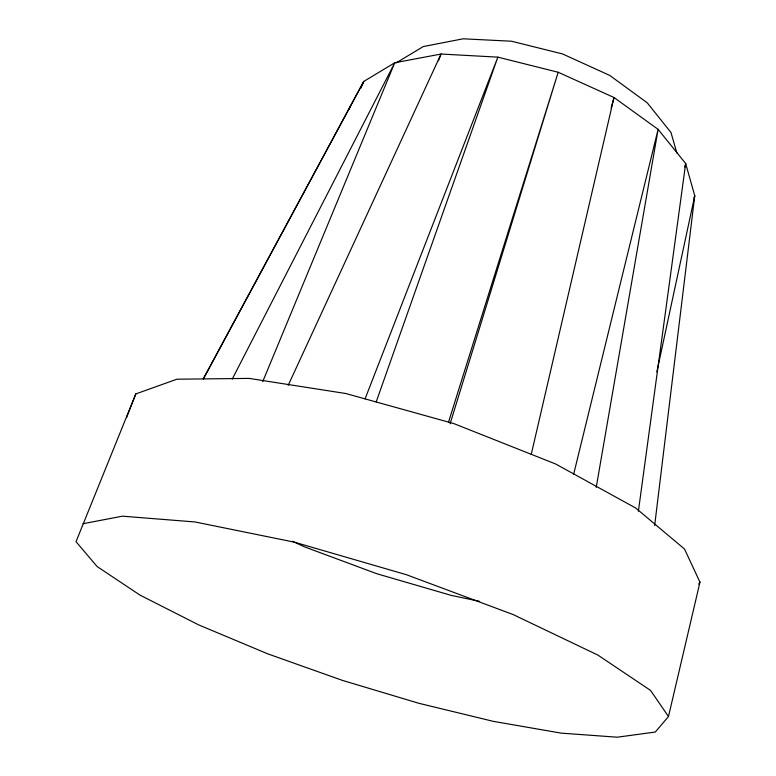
<?xml version="1.0" encoding="UTF-8"?>
<svg xmlns="http://www.w3.org/2000/svg" width="776" height="776" viewBox="0 0 776 776"><rect width="100%" height="100%" fill="white"/><g stroke="black" fill="none" stroke-linecap="round" stroke-linejoin="round"><path stroke-width="1.16" d="M654.653 525.546L694.753 195.785L685.664 163.494L658.106 129.359L613.991 97.504L558.177 72.255L497.862 57.143L441.049 54.029L394.761 62.759L363.75 81.451L203.361 378.63M638.386 511.229L685.664 163.494L684.868 167.034M596.22 487.406L658.106 129.359L573.677 474.136M656.845 371.869L694.753 195.785L694.035 198.045M531.201 454.59L613.991 97.504L611.09 108.019M668.485 716.529L699.971 582.165L684.519 549.039L635.67 508.008L555.587 463.961L453.776 423.57L345.873 393.539L249.096 378.397L176.86 379.212L135.81 393.917L76.029 541.677L97.116 566.538L140.01 595.124L198.598 624.855L267.575 653.78L342.381 680.377L418.972 703.318L493.371 721.36L561.193 733.136L617.221 737.2L655.274 732.049L668.485 716.529L650.511 690.378L597.898 655.09L513.072 614.534L406.294 574.677L294.22 542.133L194.999 521.957L122.433 516.176L82.925 523.722M450.099 423.783L558.177 72.255L448.528 422.115M376.214 401.861L497.862 57.143L365.089 398.835M438.421 60.79L441.049 54.029L288.177 385.381M126.536 417.614L135.81 393.917M262.734 381.617L394.761 62.759L232.247 379.086M360.889 88.124L363.75 81.451L203.341 379.057M349.074 109.406L350.024 107.185M698.701 584.144L699.971 582.165M396.002 62.982L423.298 46.56L463.175 38.8L511.52 41.225L562.552 53.942L609.742 75.427L647.242 102.81L670.988 132.531L676.885 153.066M479.616 601.332L451.389 595.425L376.758 573.716L304.415 546.808L292.513 541.26"/></g></svg>
